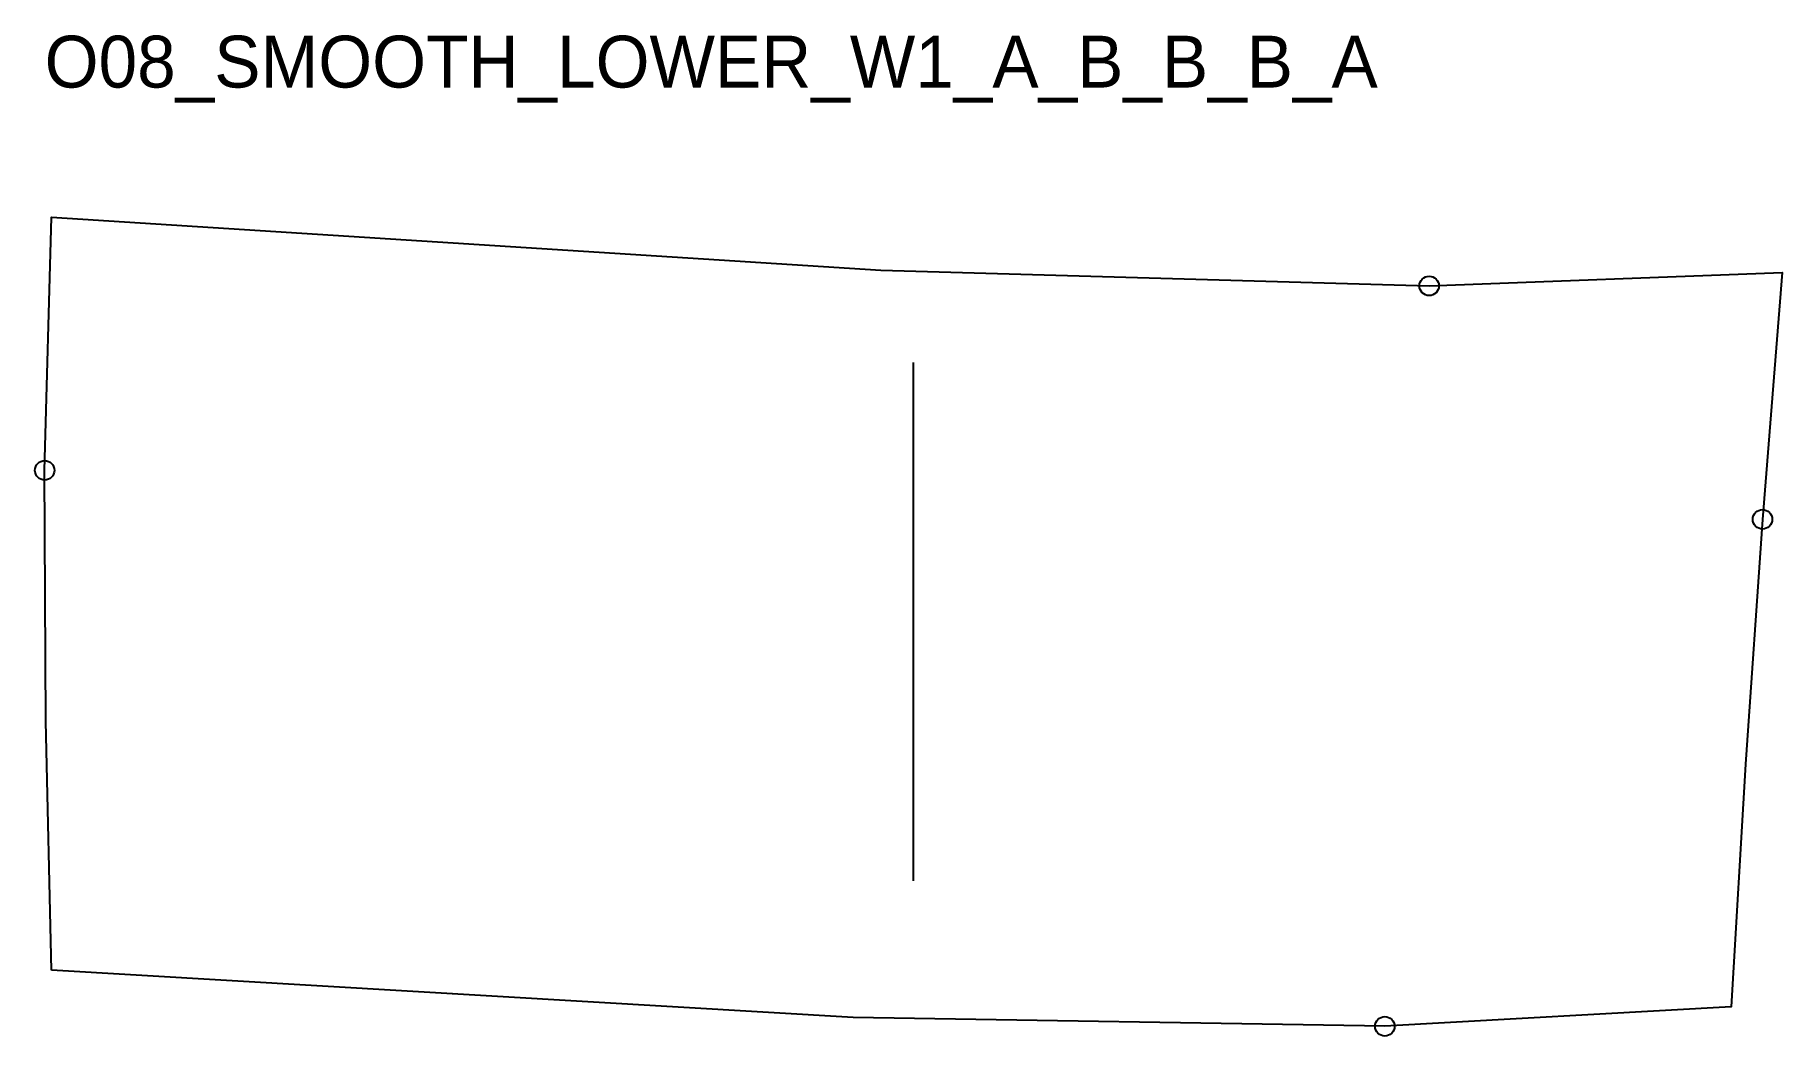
# Model space of a CAD drawing. Header units: millimetres. Extents: x -3 to 267, y -10 to 144.
import ezdxf

# ---------------------------------------------------------------- set-up
doc = ezdxf.new("R2010")
doc.units = ezdxf.units.MM
for name, color, linetype in [('CUT', 1, 'Continuous'), ('GRAIN', 3, 'Continuous'), ('ID', 7, 'Continuous'), ('NOTCH', 2, 'Continuous'), ('SEAM', 5, 'Continuous')]:
    doc.layers.add(name, color=color, linetype=linetype)

msp = doc.modelspace()

# ---------------------------------------------------------------- linework, layer by layer
at = {"layer": 'CUT'}
msp.add_lwpolyline([(0, 0), (-0.91, 38.37), (-1.07, 77.14), (0, 116.2), (127.98, 108), (212.58, 105.6), (267.04, 107.67), (264.02, 69.58), (261.42, 31.79), (259.18, -5.65), (205.74, -8.64), (123.69, -7.26), (0, 0)], close=True, dxfattribs=at)
at = {"layer": 'GRAIN'}
msp.add_line((132.98, 13.78), (132.98, 93.78), dxfattribs=at)
at = {"layer": 'NOTCH'}
for centre in [(212.58, 105.6), (-1.07, 77.14), (264.02, 69.58), (205.74, -8.64)]:
    msp.add_circle(centre, 1.5, dxfattribs=at)
at = {"layer": 'SEAM'}
msp.add_lwpolyline([(0, 0), (-0.91, 38.37), (-1.07, 77.14), (0, 116.2), (127.98, 108), (212.58, 105.6), (267.04, 107.67), (264.02, 69.58), (261.42, 31.79), (259.18, -5.65), (205.74, -8.64), (123.69, -7.26)], close=True, dxfattribs=at)

# ---------------------------------------------------------------- texts
at = {"layer": 'ID'}
msp.add_text('O08_SMOOTH_LOWER_W1_A_B_B_B_A', height=8, dxfattribs=at).set_placement((-1.07, 136.2))

doc.saveas('drawing.dxf')
